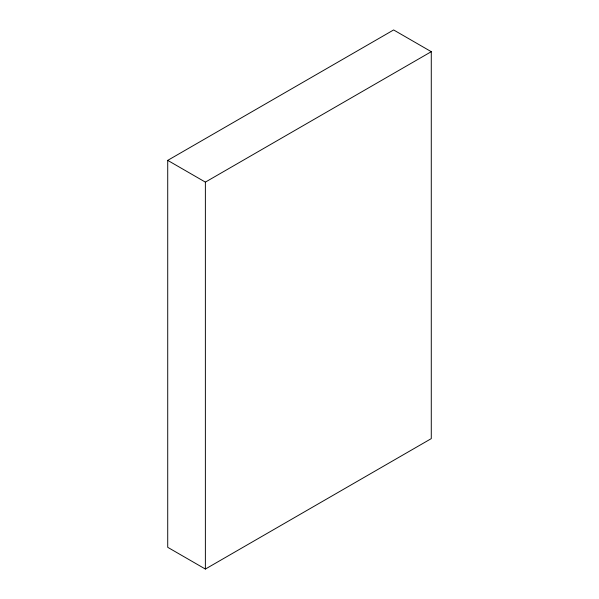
<?xml version="1.0" encoding="UTF-8"?>
<svg xmlns="http://www.w3.org/2000/svg" width="599" height="599" viewBox="0 0 599 599"><rect width="100%" height="100%" fill="white"/><g stroke="black" fill="none" stroke-linecap="round" stroke-linejoin="round"><path stroke-width="0.9" d="M167.72 160.375L393.625 29.95L431.28 51.686L431.28 438.625L205.375 569.05L167.72 547.314L167.72 160.375L205.375 182.118L431.28 51.686M205.375 182.118L205.375 569.05"/></g></svg>
